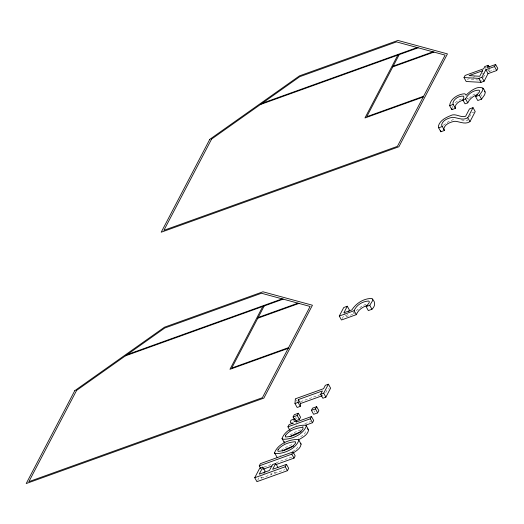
<?xml version="1.0" encoding="UTF-8"?>
<svg xmlns="http://www.w3.org/2000/svg" width="524" height="524" viewBox="0 0 524 524"><rect width="100%" height="100%" fill="white"/><g stroke="black" fill="none" stroke-linecap="round" stroke-linejoin="round"><path stroke-width="0.39" stroke-dasharray="2.62 1.97" d="M305.309 431.724L305.034 433.093L303.704 434.796L298.47 438.084M481.471 96.095L481.811 94.792M451.957 108.016L452.651 106.215M257.684 480.213L259.197 477.318M342.218 318.566L343.705 315.723M260.677 476.794L261.411 478.111L262.878 475.294M344.222 313.45L346.05 316.745L347.419 314.118M261.411 478.111L271.629 474.436L272.657 472.465M274.098 471.967L274.825 473.283L276.2 470.663M483.377 77.447L484.824 74.683M488.434 70.216L489.167 71.533L490.346 69.273M469.563 116.878L471.652 112.883L474.508 111.861M325.777 392.627L327.539 389.253L329.065 388.703M346.05 316.745L354.086 313.856L355.056 312.258M296.211 449.127L297.54 447.417L297.815 446.055L297.455 445.682M469.288 98.165L472.727 95.172L477.253 92.8M356.274 310.719L361.331 306.488L366.708 303.769M443.343 125.275L448.799 121.326L454.917 118.987M455.291 102.704L457.734 100.778L462.423 98.505M281.401 450.149L286.942 446.723L291.953 444.601M295.222 449.965L292.805 451.439M290.113 434.913L294.436 432.398L300.717 429.857M487.687 70.229L489.678 69.515M467.297 79.393L469.524 78.593M473.231 77.257L474.718 76.727M482.139 74.054L484.359 73.255M489.167 71.533L494.204 69.718M300.612 401.672L319.679 394.821M304.83 423.667L310.739 421.545M302.066 426.477L304.306 425.678M264.142 467.035L270.954 464.585M276.253 462.679L292.15 456.967M274.825 473.283L284.827 469.687M471.259 79.556L478.117 79.982M478.877 80.028L481.929 80.218L481.196 78.901M461.539 119.93L464.48 120.605L467.827 120.206L467.094 118.896M280.012 454.93L280.373 455.291M295.968 424.787L296.342 425.409M484.838 66.522L485.931 68.493M467.519 97.949L468.253 99.265L467.716 98.204M352.993 311.878L354.086 313.856M314.053 410.764L314.786 412.08M295.372 398.816L296.833 401.45M295.733 417.346L296.46 418.663M270.901 473.12L271.629 474.436"/><path stroke-width="0.79" d="M277.189 457.498L274.543 452.893C277.582 444.051 289.661 438.968 298.457 439.525L301.09 444.142C300.75 448.433 296.322 450.909 293.086 453.05M284.683 443.166L282.036 438.562C285.076 429.719 297.154 424.643 305.951 425.2L308.584 429.818C307.948 434.959 302.341 437.592 298.326 439.937M284.224 442.511L284.237 441.575M298.903 440.193C295.85 449.029 283.798 454.072 275.002 453.548L274.543 452.893M306.396 425.868C303.344 434.697 291.292 439.747 282.495 439.217L282.036 438.562M463.747 100.038C460.118 100.863 455.952 102.92 455.12 106.896L455.389 108.376L451.839 109.647L449.651 105.704C450.28 98.669 457.924 94.281 464.382 93.776L465.528 94.255L466.059 95.316C470.179 90.56 482.951 81.685 485.263 92.63L484.595 94.857L481.543 99.154L477.75 100.523L475.563 96.573L479.283 92.145L479.624 90.842L478.949 90.141C473.369 90.141 467.978 93.894 465.581 98.892L462.836 99.881L465.03 103.831L467.768 102.842C469.596 98.898 473.192 96.036 477.266 94.667M451.839 109.647L451.917 108.56M300.285 406.355L298.097 402.406L298.339 399.583L322.411 390.93L320.649 394.303L322.836 398.253L325.882 397.153L330.592 388.16L328.404 384.21L325.352 385.304L323.59 388.677L295.372 398.816L294.966 403.532L297.154 407.482L300.285 406.355L300.527 403.532L298.339 399.583M367.743 305.387C362.877 306.678 358.187 309.822 356.313 314.655L341.471 319.987L339.283 316.038L354.126 310.706C356.431 304.981 362.615 301.333 368.614 301.012L369.348 301.667L369.02 302.99L366.132 306.619L368.326 310.568L371.948 309.265C375.531 306.271 375.564 301.385 371.791 298.503C363.984 298.241 355.993 303.331 351.899 309.907L343.862 312.795L347.288 306.232L349.482 310.182L348.794 311.498M462.836 99.881L463.923 97.189L463.57 96.134C459.325 95.669 454 98.551 452.933 102.946L453.195 104.427L455.389 108.376M262.812 306.461L229.951 369.309L288.2 348.368M264.201 305.964L231.739 368.045L288.6 347.602M397.827 55.118L364.959 117.966L423.209 97.025M399.209 54.62L366.748 116.701L423.608 96.259M260.729 468.508L259.269 465.875L260.441 463.629L292.988 451.93L295.176 455.88L294.003 458.127L275.84 464.65M277.91 467.382L275.722 463.439L272.637 469.334L286.484 464.356L288.678 468.305L287.427 470.696L256.924 481.661L254.736 477.711L259.662 468.292L262.897 467.133L265.085 471.083L263.985 473.192M339.283 316.038L343.744 307.509L347.288 306.232M488.152 65.323L486.973 67.583L495.612 64.478L497.8 68.428L496.7 70.53L488.06 73.635L484.097 81.22L481.025 82.327L466.196 81.502L464.009 77.552L465.109 75.443L483.659 68.775L484.838 66.522L488.152 65.323L489.252 67.301M262.897 467.133L259.223 474.161L269.441 470.486L272.526 464.585L275.722 463.439M290.132 430.774L287.945 426.824L289.117 424.578L293.322 423.065L291.652 423.065A8.319 2.725 -29 0 1 290.643 420.883L291.121 420.13L294.914 418.768L296.741 422.056M294.56 419.593L293.099 416.96L294.272 414.713L298.353 413.246L300.54 417.196L299.368 419.442L295.968 420.661M293.099 416.96L297.18 415.493L298.353 413.246M464.009 77.552L478.838 78.377L481.903 77.27L485.872 69.685L494.512 66.581L495.612 64.478M311.42 410.371L312.599 408.131L316.653 406.67L318.847 410.62L317.668 412.86L313.614 414.32L311.42 410.371L315.481 408.91L316.653 406.67M254.736 477.711L285.233 466.746L286.484 464.356M259.269 465.875L291.809 454.177L292.988 451.93M287.945 426.824L310.326 418.774L311.498 416.534L313.686 420.484L312.514 422.724L305.8 425.141M320.649 394.303L323.694 393.203L328.404 384.21M444.431 130.476L441.562 124.967C442.551 120.055 448.354 117.992 452.782 117.304C457.786 117.71 462.915 120.874 467.781 117.69L473.028 107.656L475.222 111.605L469.969 121.64C465.109 124.823 459.974 121.66 454.97 121.254C450.542 121.941 444.745 124.005 443.756 128.917L444.431 130.476L440.841 131.766L438.654 127.817L438.385 126.101C439.813 120.658 445.4 117.73 450.234 115.784C455.448 112.621 460.347 118.083 465.633 116.263L469.465 108.933L473.028 107.656M366.132 306.619L369.761 305.315L372.479 300.861L372.42 299.014M475.563 96.573L479.355 95.204L482.408 90.907L483.076 88.68L482.833 87.947M294.914 418.768L294.029 419.914L294.147 421.46L296.741 421.84L311.498 416.534M290.099 436.682L294.324 434.226L301.149 431.737M282.606 451.007L286.831 448.551L293.656 446.062M262.229 103.248L417.202 47.533M260.441 104.512L418.191 47.802M393.197 66.116L432.981 51.817M392.797 66.882L433.964 52.086M449.651 105.704L453.195 104.427M438.654 127.817L442.243 126.526M127.221 354.584L282.194 298.87M125.433 355.848L283.176 299.139M258.188 317.459L297.966 303.16M257.788 318.225L298.955 303.429M294.966 403.532L298.097 402.406M300.527 403.532L322.339 395.692M262.969 469.281L272.054 466.013M307.228 428.77L308.584 429.818M484.399 91.425L485.021 91.897M300.652 443.474L301.09 444.142M494.512 66.581L496.7 70.53M485.872 69.685L488.06 73.635M481.903 77.27L484.097 81.22M478.838 78.377L481.025 82.327M479.355 95.204L481.543 99.154M465.581 98.892L467.768 102.842M467.781 117.69L469.969 121.64M369.761 305.315L371.948 309.265M354.126 310.706L356.313 314.655M323.694 393.203L325.882 397.153M315.481 408.91L317.668 412.86M310.326 418.774L312.514 422.724M297.18 415.493L299.368 419.442M291.809 454.177L294.003 458.127M285.233 466.746L287.427 470.696M440.664 130.62L440.841 131.766M278.087 449.638L277.818 450.981L278.178 451.341C284.316 450.928 291.409 448.524 295.353 443.468L295.621 442.105L295.267 441.732C289.117 442.112 282.004 444.549 278.087 449.638M285.58 435.313L285.311 436.649L285.672 437.009C291.809 436.603 298.903 434.2 302.846 429.143L303.114 427.774L302.761 427.407C296.61 427.787 289.497 430.217 285.58 435.313M74.768 390.681L26.2 483.554L263.873 398.109L312.442 305.23L262.95 291.789L164.503 327.179L74.768 390.681M76.602 390.406L28.879 481.654L262.393 397.703L310.116 306.455L261.483 293.25L164.759 328.024L76.602 390.406M209.777 139.338L161.209 232.211L398.882 146.766L447.45 53.893L397.958 40.446L299.512 75.842L209.777 139.338M211.611 139.063L163.894 230.311L397.402 146.366L445.125 55.118L396.498 41.907L299.774 76.681L211.611 139.063M482.63 70.733L479.735 76.268L469.072 75.607L482.63 70.733"/></g></svg>
